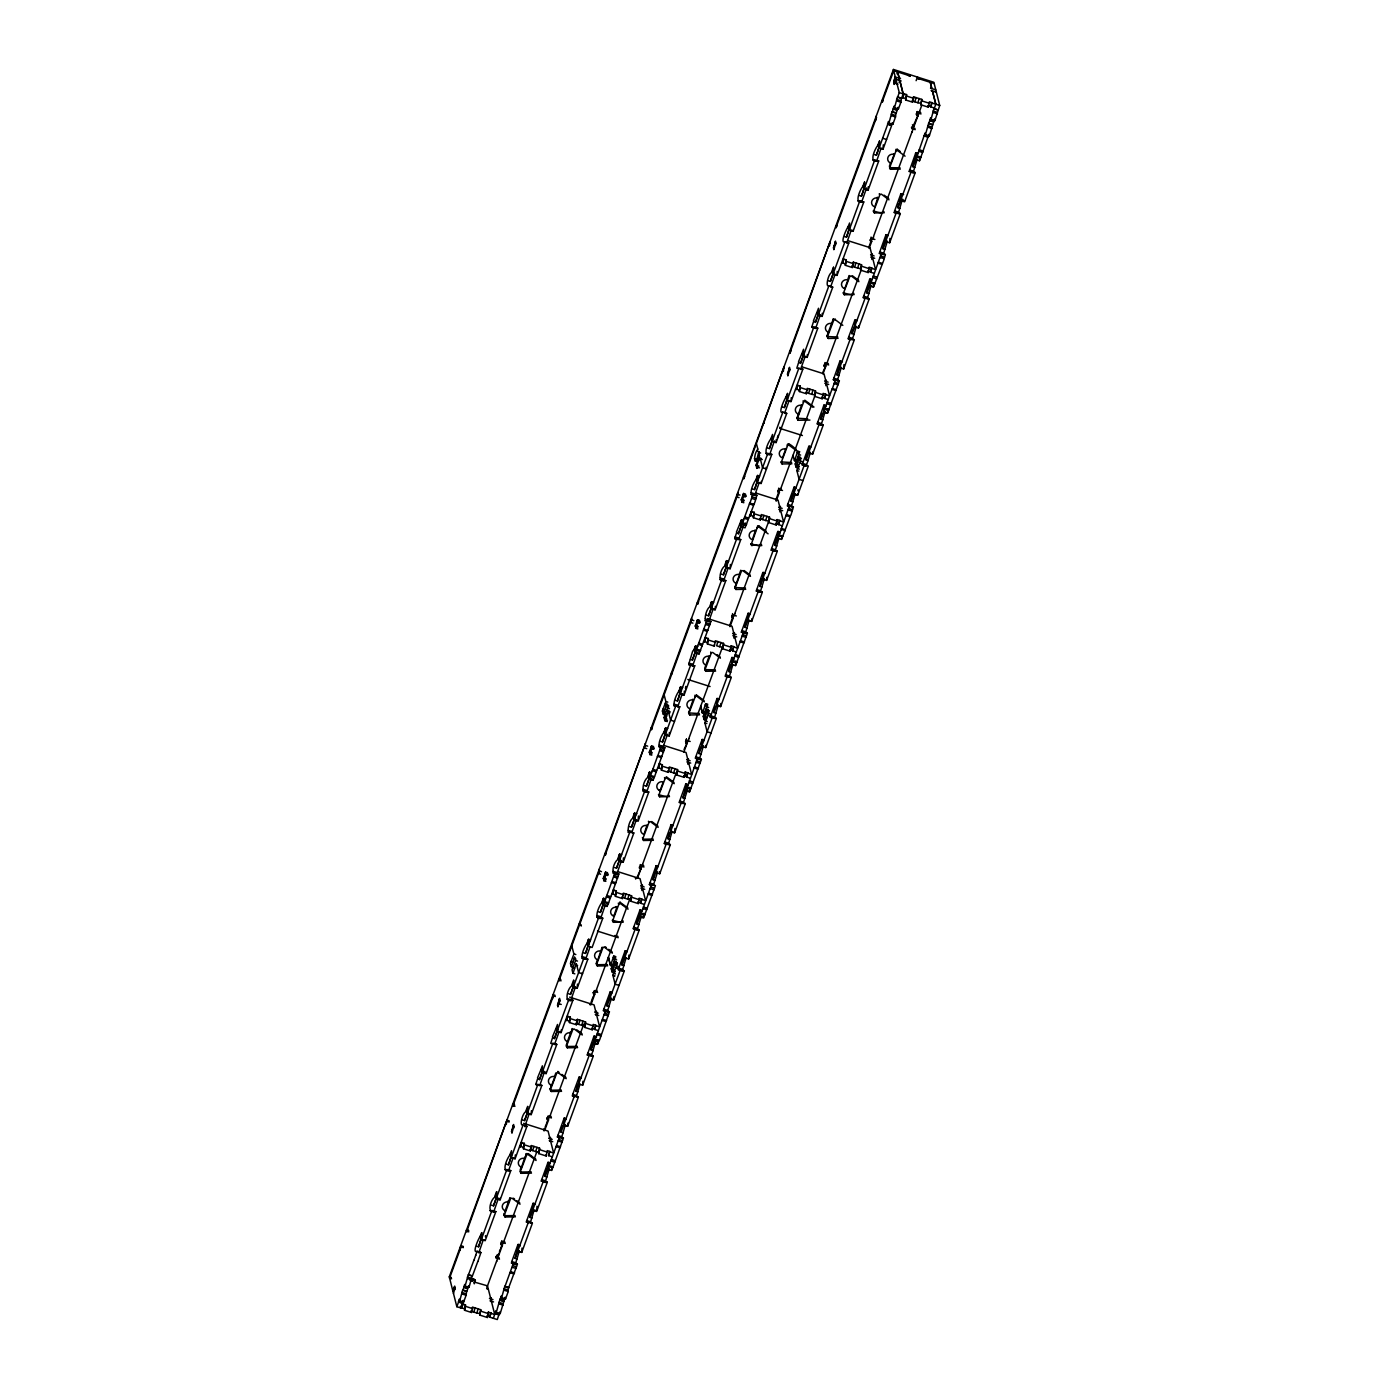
<?xml version="1.0" encoding="UTF-8"?>
<svg xmlns="http://www.w3.org/2000/svg" width="1389" height="1389" viewBox="0 0 1389 1389"><rect width="100%" height="100%" fill="white"/><g stroke="black" fill="none" stroke-linecap="round" stroke-linejoin="round"><path stroke-width="1.5" d="M495.821 1211.538L493.703 1211.868C485.699 1212.597 492.401 1194.853 496.706 1196.971L493.494 1205.808L491.532 1205.183M508.652 1170.875C496.845 1172.316 518.41 1137.817 508.426 1164.798L506.481 1164.19M505.561 1298.871L505.145 1297.274L500.196 1313.595L496.272 1312.362L499.849 1299.826L503.877 1301.458L499.953 1300.226L501.238 1296.024L501.637 1297.639L505.561 1298.871L508.235 1291.51L507.836 1289.912L517.455 1264.181L515.302 1264.441L511.517 1262.306L517.941 1244.596L520.25 1244.891M515.302 1264.441L519.382 1250.725M532.751 1210.218L536.675 1211.468L547.335 1182.178L545.165 1182.421L549.263 1168.722M555.687 1029.145L552.475 1036.836L554.419 1038.607L557.649 1029.77L555.687 1029.145L557.493 1024.474L557.145 1031.263L561.069 1032.669L572.91 1000.184C561.798 1004.316 569.004 983.464 573.761 985.548L570.532 994.385L568.57 993.76M574.282 1096.633L572.407 1095.226L579.126 1077.031M584.474 959.07C575.602 958.931 594.943 926.984 585.481 953.392L583.519 952.767M587.252 1055.015L593.277 1055.918L587.252 1054.859L594.058 1036.038M602.739 918.129L600.638 918.459C588.728 919.883 610.413 885.453 600.413 912.399L598.451 911.774M600.638 918.459L605.396 904.725M606.802 1011.886L603.382 1010.376L610.17 991.833M618.852 873.907L616.751 874.254C608.729 874.966 615.431 857.239 619.737 859.34L616.525 868.177L614.563 867.552M616.751 874.254L621.508 860.52M609.788 998.813L613.712 1000.045L624.373 970.772L622.22 970.998L626.161 957.594M637.152 929.953L641.405 916.08M636.874 813.78L634.53 813.069L634.183 819.857L638.107 821.264L648.785 791.99L646.614 792.216L651.372 778.534M662.484 747.959C651.25 749.088 672.398 715.092 662.518 741.969L660.556 741.361M662.727 747.959L667.484 734.312M658.212 866.285L656.268 865.66L655.782 872.431L659.706 873.855L670.366 844.564L664.289 843.436L671.095 824.632M675.714 706.428C668.925 704.987 686.357 675.297 677.45 700.976L675.505 700.351M682.173 803.537L679.273 802.078L685.715 784.212L688.458 784.195L697.504 758.116L701.376 759.297L689.586 791.852L685.662 790.619M697.365 652.326L692.607 666.008L688.736 664.272L692.625 651.354L693.493 650.312L695.611 651.146L692.399 659.983L690.437 659.358M698.042 759.245L695.42 757.734L702.157 739.417M704.206 740.077L702.244 739.469L701.775 746.24L705.699 747.647L716.359 718.356L710.283 717.245L717.089 698.424M714.206 718.634L718.287 704.9M725.822 580.567L721.863 579.265L711.237 608.608L715.161 609.84L725.822 580.567L723.652 580.81L728.218 567.667M753.498 495.248C744.626 495.109 763.985 463.162 754.505 489.57L752.543 488.945M762.301 592.096L756.311 590.759L762.839 572.581L765.131 572.876M771.763 454.307L769.662 454.637C757.873 456.043 779.385 421.614 769.437 448.578L767.475 447.953M789.542 506.672L787.424 505.197L794.143 487.001M786.504 514.538L790.341 515.823L791.122 514.52L793.414 506.95L791.296 506.69L795.185 493.772M805.446 465.992L802.269 464.985L802.477 463.822L808.884 446.286L811.124 446.685M801.748 353.9L798.553 361.609L800.498 363.362L803.71 354.525L801.748 353.9L803.571 349.247L803.207 356.035L807.131 357.442L817.808 328.151L815.638 328.394L820.413 314.713M809.179 446.06L808.693 452.831L812.617 454.238L823.278 424.965L821.125 425.19L825.066 411.786M850.953 339.628L848.262 338.777L848.54 337.353L854.877 320.095L857.117 320.477M861.649 202.238C849.842 203.627 871.372 169.198 861.423 196.162L859.461 195.536M869.236 298.687L863.229 297.368L869.774 279.189L872.066 279.484M878.681 160.898L876.581 161.228C864.687 162.617 886.338 128.239 876.355 155.169L874.41 154.544M885.349 254.482L879.341 253.145L885.887 234.967L888.179 235.262M883.23 254.812L887.328 241.078M896.704 213.35L894.256 212.569L894.62 210.92L900.871 193.887L903.597 194.425M886.217 234.637L885.731 241.408L889.654 242.815L900.332 213.541L898.162 213.784L902.103 200.363M900.68 200.589L904.604 201.822L915.264 172.549L913.111 172.774L917.191 159.093M573.883 954.087L570.41 963.306L571.244 966.692L573.188 967.317M575.532 960.615L572.06 969.835L572.893 973.22L574.855 973.845M615.848 956.656L613.886 956.031L614.233 961.205L616.16 961.883M665.904 715.144L663.213 714.293L662.397 710.925L665.869 701.636M667.328 721.603L664.88 720.822L664.046 717.453L667.519 708.164M703.216 716.307L706.636 707.4L705.716 703.633L707.817 704.24M758.533 452.415C754.765 471.357 752.456 455.002 757.856 449.22M756.033 465.089L759.505 455.748M795.202 463.891L798.606 455.071L797.842 451.217L799.804 451.824M607.271 1011.886L611.525 998.066M861.631 202.065L866.597 187.949M481.757 1232.685L481.271 1239.457L485.195 1240.707L495.873 1211.59L489.796 1210.635M485.247 1239.856L481.288 1239.63L491.949 1210.357M485.456 1236.887L485.542 1235.62M496.689 1191.693L496.22 1198.464L500.127 1199.714L500.248 1198.013M515.059 1158.721L515.336 1154.901M527.751 1106.495L527.264 1113.266L531.171 1114.499L531.275 1113.231M518.288 1244.284L517.802 1251.055L521.726 1252.288L522.021 1248.051M531.293 1112.815L531.449 1110.696M552.457 1037.982L550.721 1043.382L556.798 1044.389L546.12 1073.68L542.196 1072.256L542.352 1065.814L540.738 1070.138L542.7 1070.763L539.488 1079.6L537.543 1077.829L540.738 1070.138M546.12 1073.506L546.242 1071.804M536.71 1210.444L532.751 1210.062L533.22 1203.291L535.425 1203.985M536.831 1208.76L537.022 1206.225M561.243 1029.978L561.052 1032.513L557.145 1031.263L569.004 998.934M551.589 1170.302L551.693 1169.034M573.744 980.287L573.258 987.058L577.164 988.291L587.842 959.191L581.783 958.219M577.477 984.072L577.164 988.291L573.258 987.214L583.936 957.941M567.927 1123.128L567.702 1126.097L563.812 1125.021M590.638 939.902L588.554 939.277L588.189 946.065L592.113 947.472L602.791 918.181L596.714 917.226M581.418 1077.777L579.213 1077.083L578.727 1083.854L582.651 1085.26L582.929 1081.284M605.569 898.909L603.486 898.284L603.139 905.055L607.045 906.305L607.323 902.503M597.704 1042.41L597.583 1044.094L593.676 1042.861L594.162 1036.09L596.61 1036.854M621.682 854.704L619.598 854.061L619.251 860.85L623.175 862.256L633.835 832.983L629.877 831.681C625.606 833.209 630.328 815.343 634.686 818.347L631.457 827.184L629.512 826.559M623.157 862.1L623.47 857.864M613.938 996.503L613.695 999.889L609.788 998.639L610.275 991.868L612.219 992.493M638.159 820.257L634.183 819.857L644.861 790.74L648.785 791.99M638.246 818.972L638.454 816.02M628.644 958.896L628.904 955.076M651.563 772.701L649.479 772.076L649.132 778.864L653.056 780.271L654.462 776.729M652.049 885.453L649.358 884.55L655.434 885.557L643.593 918.06L639.669 916.827L640.155 909.882L642.1 910.507M653.16 778.413L653.038 780.097L649.132 778.864L650.538 775.479M643.645 917.053L639.669 916.653M643.784 914.934L643.906 913.233M667.675 728.496L665.591 727.853L665.244 734.642L669.168 736.048L679.829 706.775L673.769 705.803M669.151 735.892L669.394 732.507M659.688 873.681L659.844 871.563M682.624 687.503L680.523 686.861L680.176 693.649L684.1 694.899L684.36 691.08M674.932 828.452L674.637 832.688L670.713 831.438L671.2 824.667L673.161 825.292M693.615 650.417L695.507 645.833L695.125 652.656L699.049 654.063L710.89 621.56L706.914 620.258C702.643 621.803 707.366 603.92 711.724 606.941L708.512 615.778L706.55 615.153M686.131 783.674L685.662 790.445L689.569 791.695L689.864 787.459M699.032 653.889L699.153 652.205M713.668 602.288L711.585 601.663L711.237 608.434L715.144 609.684L715.387 606.298M705.681 747.473L705.838 745.355M737.872 539.609L734.677 538.567L740.771 539.574L730.093 568.848L726.169 567.441L726.551 560.635L728.6 561.295M730.076 568.691L730.388 564.455M720.839 703.511L720.631 706.48L716.707 705.23L717.193 698.459L719.155 699.084M750.807 494.397L756.883 495.352L755.078 501.603L745.025 527.855L741.101 526.448L741.292 519.92L739.643 524.33L741.604 524.938L738.392 533.775L736.448 532.022L739.643 524.33M734.087 658.091L732.003 657.448L731.656 664.237L735.58 665.644L747.421 633.158L741.344 632.186L743.792 632.967M745.198 525.146L745.355 523.028M735.562 665.487L735.857 661.251M759.661 476.08L757.578 475.455L757.213 482.243L761.137 483.476L771.815 454.359L765.738 453.404M761.294 481.358L761.137 483.476L757.231 482.4L767.909 453.127M751.848 618.73L751.675 621.265L747.768 620.188M763.186 572.268L762.7 579.039L766.624 580.446L777.302 551.155L771.225 550.2L771.381 549.159L777.788 531.588L780.08 531.883M776.069 442.483L776.277 439.514M766.606 580.272L766.832 577.303M787.58 393.469L787.094 400.24L791.018 401.49L791.279 397.671M778.118 531.258L777.649 538.029L781.573 539.453L790.515 515.684M781.556 539.279L781.833 535.477M807.131 357.268L807.304 354.733M797.755 493.789L797.668 495.057L793.761 493.824L794.23 487.053L796.192 487.678M797.963 490.838L798.05 489.57M822.271 313.306L822.062 316.275L818.156 315.043L818.503 308.254L816.697 312.907L818.642 313.532L815.43 322.37L813.485 320.616L816.697 312.907M812.6 454.064L812.756 451.946M833.574 267.261L833.087 274.032L837.011 275.456L848.853 242.953L844.894 241.651C837.185 245.402 856.145 207.725 846.474 237.154L844.529 236.529M839.355 380.69L833.313 379.735L839.39 380.742L827.549 413.245L823.642 411.995L824.007 405.015L826.073 405.675M837.272 271.48L837.011 275.282L833.087 274.032L844.946 241.703M827.809 409.269L827.549 413.071L823.625 411.839M847.741 227.709L849.582 223.004L849.2 229.827L853.124 231.234L853.211 229.793M840.119 360.81L839.737 367.616L843.661 369.023L843.748 367.599M843.8 366.748L843.956 364.63M864.618 182.063L864.149 188.835L868.056 190.067L868.299 186.682M855.173 319.852L854.686 326.623L858.593 327.873L869.271 298.757L863.211 297.784M858.749 325.755L858.593 327.873L854.686 326.797M879.567 141.07L879.081 147.842L883.005 149.248L891.616 125.635L887.693 124.385L879.098 147.998M870.104 278.859L869.618 285.63L873.542 286.863L873.803 283.061M883.005 149.074L883.3 144.838M889.654 242.658L889.95 238.422M901.148 193.644L900.68 200.415L904.656 200.815M913.111 172.826L909.205 171.264L915.716 153.068L915.611 159.422L919.535 160.829L928.963 134.299L929.363 135.896L925.456 134.664L925.039 133.049L917.139 155.985L921.133 157.165M919.535 160.673L919.744 157.704M475.663 1255.587L477.017 1251.35L480.924 1252.583L477.903 1261.455M501.637 1297.639L504.832 1286.145L508.86 1287.794L504.936 1286.544L513.548 1262.931L517.403 1264.112L511.378 1263.209M516.118 1268.417L512.176 1267.306M550.895 1161.013L554.819 1162.124L563.448 1137.973L557.371 1137.001L563.396 1137.904M559.541 1136.723L558.187 1140.977L562.111 1142.209M606.351 896.825L610.257 898.127L608.608 902.85L604.614 901.652L614.98 872.726M596.871 1034.805L605.535 1010.532L609.441 1011.765L599.579 1040.014L595.152 1039.441L596.905 1034.545L600.795 1036.038M604.18 1014.769L608.104 1015.828M617.549 878.213L613.643 876.858M656.268 771.798L654.566 776.677L650.608 775.444L652.344 770.617L656.25 771.919L664.897 747.768L660.973 746.535L657.987 755.373M642.864 908.597L646.805 909.656M659.653 750.581L663.543 752.005M651.51 884.324L650.174 888.561L654.08 889.811M706.966 620.327L698.372 644.201L702.244 645.833M688.857 782.389L692.781 783.639M705.629 624.564L709.553 625.623M696.167 762.353L700.091 763.412M744.313 518.392L748.237 519.451M734.85 656.181L738.792 657.24M752.96 494.119L751.623 498.356L755.529 499.606M743.497 631.908L742.16 636.145L746.067 637.395M780.844 529.99L789.49 505.7M784.75 531.223C781.33 525.476 776 538.185 783.17 535.772M788.153 509.954L792.077 511.013M826.837 403.782L830.761 404.841M834.147 383.555L838.071 384.857M872.83 277.574L881.477 253.302M869.636 285.787L873.542 287.037L883.647 260.576L885.383 254.534L879.324 253.579M880.122 257.538L884.064 258.597M918.824 151.366L922.747 152.425M590.967 1049.06L592.912 1050.813L591.176 1056.265M708.72 621.612L713.286 608.66M738.601 539.609L743.566 525.563M805.985 459.03L807.929 460.783L806.193 465.905M851.978 332.822L853.922 334.575L852.204 339.593M596.211 963.289L597.114 964.73L607.444 964.539M905.072 156.158L897.398 150.446L896.096 150.654L889.55 167.947L890.471 169.267L900.315 169.093M475.698 1255.326L473.979 1260.205M554.819 1162.003L553.117 1166.864L549.106 1165.684L558.222 1140.716M610.24 898.388L618.904 873.976L612.827 873.004M652.309 770.947L657.761 755.564L661.945 756.571M650.191 888.318L641.388 913.007M698.354 644.34L695.125 652.813M751.64 498.113L749.973 502.957M742.177 635.902L740.424 640.798L744.469 641.944M876.719 278.946L872.83 277.453L866.91 292.957L868.854 293.583L867.118 299.034M585.689 959.139L590.047 946.829M653.281 885.522L657.657 871.667M683.162 803.519L687.52 789.664M699.118 752.074L699.049 753.567L701.011 754.192L699.309 759.106M530.268 1223.032L534.018 1210.323M591.019 1048.695L592.981 1042.497M754.731 495.213L759.279 482.452M784.611 413.228L789.16 400.466M867.031 291.082L866.91 292.957M561.295 1129.899L561.069 1132.174L563.031 1132.799L561.295 1138.251M631.717 832.723L636.231 820.083M607.288 1003.691L607.062 1005.966L609.024 1006.591M714.206 710.283L713.981 712.574L715.943 713.182M729.19 677.103L732.923 664.498M800.741 368.901L805.273 356.244M520.042 1204.194L511.985 1198.186L510.683 1198.394L504.155 1215.566L505.058 1217.007L515.388 1216.816M550.2 1088.334L550.947 1090.226L561.278 1090.052M566.208 1078.68L558.152 1072.673L556.85 1072.898L550.322 1090.07L551.225 1091.494L561.555 1091.32M628.054 909.187L620.397 903.475L619.095 903.701L612.549 920.994L613.469 922.296L623.296 922.122M658.16 827.375L650.486 821.663L649.184 821.889L642.656 839.182L643.576 840.484L653.403 840.31M674.238 783.691L666.564 777.962L665.262 778.187L658.733 795.359L659.636 796.8L669.481 796.626M692.555 699.327A4.861 4.618 -12.5 0 1 693.233 699.5L688.614 712.922L699.292 713.547M704.327 701.879L696.653 696.149L695.351 696.375L688.822 713.547L689.743 714.97L699.57 714.814M801.644 404.789L797.026 418.228L807.703 418.836M842.828 325.356L835.171 319.644L833.869 319.852L827.34 337.023L828.243 338.465L838.071 338.291M888.995 199.86L881.338 194.13L880.036 194.356L873.507 211.527L874.41 212.951L884.237 212.777M508.704 1170.215L513.201 1157.697M576.296 1096.598L580.012 1084.114M729.242 668.856L728.93 671.582L730.892 672.189M830.657 286.794L835.136 274.258M775.201 550.791L778.916 538.307M806.193 457.884L807.078 454.741M852.186 331.676L855.173 325.113M554.732 1043.886L559.194 1031.489M622.446 961.813L622.012 964.973L623.956 965.598M699.362 750.841L702.261 744.73M775.357 542.196L774.923 545.373L776.868 545.981M637.499 920.351L636.943 923.98L638.905 924.605M867.326 289.78L868.941 285.266M883.578 245.106L883.022 248.753L884.967 249.36M530.702 1213.292L530.025 1217.389L531.987 1218.014M561.625 1128.545L562.476 1125.975M607.618 1002.337L609.267 997.962M714.536 708.946L715.387 706.359M898.648 203.662L897.954 207.742L899.916 208.367M574.56 957.229L571.435 966.622M576.209 963.758L573.067 973.185M663.386 714.241L666.546 704.813M665.071 720.752L668.196 711.359M759.505 467.78C754.748 468.614 758.394 456.686 762.283 459.551M613.73 956.031L610.587 965.459L608.399 957.212L610.413 965.511L612.358 966.136M615.379 962.577L612.236 972.005M702.574 713.061L705.699 703.65M704.223 719.589L707.366 710.161M794.525 460.679L797.703 451.217M796.21 467.173L799.352 457.745M729.607 667.484L730.631 664.602M745.858 622.81L745.042 627.359L747.004 627.984L745.251 633.436L747.369 633.089M791.852 496.602L791.036 501.151L792.98 501.776M504.207 1213.361L504.78 1215.74L515.111 1215.566M665.539 719.658L667.519 720.197M567.042 1042.514L566.903 1046.49L577.355 1046.351M582.286 1034.996L574.23 1028.989L572.928 1029.197L566.382 1046.49L567.302 1047.81L577.633 1047.619M612.375 953.167L604.319 947.159L603.017 947.385L596.489 964.678L597.392 965.997L607.722 965.806M642.413 837.671L643.281 839.216L653.125 839.043M720.405 658.178L712.731 652.465L711.428 652.691L704.883 669.984L705.803 671.286L715.648 671.113M736.309 583.397A4.861 4.618 -12.5 0 1 733.357 577.564A4.861 4.618 -12.5 0 1 739.538 574.629L734.833 587.547L745.459 588.033M750.494 576.366L742.82 570.653L741.518 570.879L734.989 588.172L735.91 589.474L745.737 589.301M768.1 533.827L758.898 526.952L757.231 527.577L751.084 544.87L761.814 545.617M796.661 450.869L788.987 445.14L787.702 445.365L781.156 462.659L782.076 463.961L791.904 463.804M812.739 407.168L805.064 401.456L803.762 401.681L797.234 418.836L798.137 420.277L809.943 420.068M704.709 718.46L706.688 719.016M858.906 281.672L851.231 275.942L849.929 276.168L843.401 293.339L844.304 294.763L854.148 294.607M688.406 784.403L687.173 787.007L691.184 788.188M795.046 459.516L797.998 460.384M796.696 466.044L799.404 466.826M545.929 1171.396L544.939 1176.257L546.919 1177.021M622.828 960.424L624.356 956.691M775.739 540.825L777.111 537.369M913.858 161.766L912.868 166.611L914.847 167.375M757.491 467.312L757.057 468.336M721.499 574.161L723.443 574.768L726.673 565.948C722.02 563.778 716.186 581.869 723.669 580.845M533.133 1203.239L526.396 1221.556L528.775 1222.997M640.051 909.83L633.262 928.39L636.666 929.901M637.916 918.997L639.131 915.976M654.167 874.358L653.038 879.619L655.018 880.383M732.003 657.448L725.318 675.627L727.437 677.103M823.99 405.05L817.218 423.662L821.125 425.225M841.335 367.286L837.237 381.02M883.977 243.752L885.505 240.21M835.484 379.51L832.497 388.33M644.444 785.566L646.406 786.191L649.618 777.354C645.052 775.201 639.148 793.31 646.632 792.251M736.43 533.168L734.677 538.567M682.225 693.875L677.676 707.001L679.777 706.706M548.065 1162.246L541.293 1180.789L545.183 1182.456M564.177 1118.041L557.371 1136.966M531.136 1211.972L532.664 1208.656M625.102 950.84L618.313 969.487L622.22 971.05M656.164 865.625L649.358 884.55M561.607 1136.706L557.736 1135.351M748.15 613.209L741.344 632.151M842.428 361.539L839.894 361.175L833.313 379.735M672.154 831.386L668.213 844.842M822.166 413.349L820.882 419.027L822.861 419.791M909.517 170.031L913.476 171.16M764.436 578.449L760.182 592.391M806.505 464.673L802.634 463.318M659.983 749.279L663.925 750.425M753.932 504.155L749.713 503.2L741.118 526.622M882.64 138.292L886.581 139.438M740.511 640.746L728.93 671.582M836.334 389.615L832.167 388.712L820.916 419.165M925.456 134.664L928.651 123.17L932.661 124.802L928.755 123.569L930.63 117.718L931.047 119.315L934.953 120.565L939.711 105.46L933.877 82.281L893.422 69.45L895.297 77.037L893.926 80.753L894.516 83.097L898.006 84.191M500.196 1313.595L499.78 1311.997L497.279 1319.55L489.675 1317.137L490.942 1312.952L488.338 1312.119L487.365 1317.501L479.761 1315.088L480.733 1309.705L472.486 1307.084L471.513 1312.483L464.534 1310.261L465.506 1304.879L462.902 1304.045L461.617 1308.23L456.842 1306.719L452.883 1291.093L454.707 1286.075L454.463 1288.124M605.43 879.827L603.277 878.404L605.569 872.101L607.531 872.709M651.424 753.619L649.271 752.196L651.563 745.893L653.524 746.518M697.417 627.411L695.264 625.988L697.556 619.685L699.518 620.31M743.41 501.203L741.24 499.797L743.549 493.477L745.511 494.102M896.947 73.773L897.607 71.985L899.03 77.419L900.523 78.635L895.315 76.968L893.665 82.889L894.134 81.621M511.951 1130.351L511.499 1131.618L513.583 1124.5L513.34 1126.566M557.944 1004.143L557.475 1005.41L559.576 998.292L559.316 1000.358M603.468 879.202L603.937 877.935L605.899 878.56M605.569 872.101L605.309 874.15L608.122 875.053M649.462 752.994L649.93 751.744L651.875 752.352M651.563 745.893L651.302 747.959L654.115 748.845M695.455 626.786L695.924 625.536L697.868 626.161M697.556 619.685L697.295 621.751L700.108 622.637M741.448 500.596L741.917 499.328L743.862 499.953M743.549 493.477L743.289 495.543L746.101 496.429M787.893 373.12L787.441 374.388L789.542 367.269L789.282 369.335M833.886 246.912L833.435 248.18L835.536 241.078L835.275 243.127M454.637 1288.87L455.106 1287.603L453.456 1293.454M512.142 1131.08L511.881 1133.146L513.982 1126.045L513.513 1127.295M558.135 1004.872L557.874 1006.938L559.975 999.837L559.507 1001.087M605.812 881.355L603.868 880.73L604.128 878.681M607.913 874.254L605.969 873.629L605.5 874.896L607.462 875.504M651.806 755.147L649.861 754.54L650.104 752.473M653.906 748.046L651.945 747.421L651.493 748.688L653.455 749.313M697.799 628.957L695.854 628.332L696.097 626.265M699.9 621.838L697.938 621.213L697.486 622.48L699.448 623.105M743.792 502.749L741.83 502.123L742.091 500.057M745.893 495.63L743.931 495.005L743.48 496.272L745.424 496.897M788.084 373.849L787.823 375.915L789.924 368.814L789.473 370.064M834.077 247.659L833.817 249.707L835.918 242.606L835.449 243.874M894.308 82.368L894.047 84.416L895.905 79.312L895.315 76.968M603.868 880.73L605.969 873.629M649.861 754.54L651.945 747.421M695.854 628.332L697.938 621.213M741.83 502.123L743.931 495.005M898.527 80.18L899.221 78.288L897.607 71.985M899.117 82.507L899.812 80.614L903.18 93.879L901.496 98.497L897.589 97.265L899.273 92.629L895.905 79.364M476.601 1246.176L478.545 1246.784C488.077 1217.406 469.378 1255.066 476.965 1251.281L480.872 1252.531L478.771 1252.861L483.32 1239.683M479.813 1237.339L481.653 1232.651M494.744 1196.346L496.602 1191.658M509.659 1155.249L511.534 1150.665L511.152 1157.471L515.076 1158.877L526.917 1126.392L522.958 1125.073C518.548 1126.653 523.41 1108.735 527.768 1111.756L524.538 1120.593L522.594 1119.968M525.806 1111.131L527.646 1106.443M537.526 1078.975L535.789 1084.427L539.696 1085.66L544.662 1071.388M571.799 984.923L573.64 980.235M586.731 943.93L588.554 939.277M601.645 902.833L603.486 898.284M617.792 858.732L619.598 854.061M632.724 817.722L634.53 813.069M647.673 776.729L649.479 772.076M663.786 732.524L665.591 727.853M678.717 691.531L680.523 686.861M709.779 606.316L711.585 601.663M724.711 565.323L726.516 560.652M755.755 480.108L757.578 475.455M770.704 439.115L772.544 434.427L772.162 441.233L776.086 442.657L786.747 413.366L782.788 412.064C774.975 416.005 794.109 377.912 784.386 407.567L782.424 406.96M785.601 398.018L787.476 393.434M798.536 362.737L796.8 368.189L802.859 369.161L791.018 401.647L787.112 400.414L798.953 367.911M813.468 321.744L811.732 327.196L815.656 328.429M828.417 280.752L830.362 281.377L833.591 272.539C829.025 269.501 824.788 287.662 828.782 285.856L832.74 287.158L822.08 316.449L818.156 315.199L828.834 285.926M831.629 271.914L833.469 267.226M862.691 186.699L864.531 182.011M877.622 145.706L879.463 141.018M459.742 1300.764L462.711 1289.895L466.635 1291.128L466.114 1295.26L463.666 1302.014L459.742 1300.764L459.342 1299.166L458.422 1301.684L462.329 1302.934L463.145 1300.729M465.107 1286.04L468.301 1274.564L472.225 1275.796L469.031 1287.29L465.107 1286.04L464.707 1284.443L463.787 1286.961L467.694 1288.211L468.614 1285.676L469.031 1287.29M888.925 123.065L892.12 111.589L896.027 112.822L895.523 116.954L892.832 124.316L888.925 123.065L888.509 121.468L887.588 123.986L891.512 125.236L892.38 122.874M894.516 107.734L897.485 96.865L901.392 98.098L900.888 102.23L898.423 108.967L894.516 107.734L894.099 106.137L893.179 108.655L897.103 109.905L898.023 107.37L898.423 108.967M456.842 1306.719L458.526 1302.083L462.433 1303.333L460.749 1307.969L460.332 1306.302M506.898 1169.364L496.22 1198.638L500.144 1199.87L510.805 1170.597L504.728 1169.625M511.169 1157.645L523.011 1125.142M537.942 1084.149L527.282 1113.422L531.188 1114.673L541.866 1085.382L535.789 1084.427M542.214 1072.43L552.891 1043.156L556.746 1044.337L554.906 1044.632M588.207 946.222L598.867 916.948M604.545 901.687L603.139 905.229L607.062 906.479L608.573 902.867M619.251 861.024L629.929 831.733M665.244 734.816L675.922 705.525M690.854 664.532L680.193 693.823L684.1 695.056L694.778 665.782L688.701 664.81M726.187 567.615L736.847 538.324M772.162 441.407L782.84 412.134M803.224 356.192L813.885 326.919L817.756 328.099L811.732 327.196M849.217 230.001L859.878 200.71L863.802 201.961L853.124 231.234M874.827 159.718L864.149 188.991L868.073 190.241L878.733 160.968L872.674 159.995M498.46 1198.134L493.703 1211.868M529.313 1113.474L524.747 1126.618L526.865 1126.323M575.515 986.728L570.757 1000.462M774.42 440.903L769.662 454.637M851.249 230.053L846.7 243.179L848.818 242.884M881.13 148.05L876.581 161.228M461.617 1308.23L462.902 1304.045M519.625 1146.446L520.493 1146.724L521.778 1142.539L524.382 1143.373L523.41 1148.755L530.39 1150.96L531.362 1145.578L539.609 1148.199L538.637 1153.582L546.242 1155.995L547.214 1150.613L549.818 1151.429L548.551 1155.631L552.249 1156.794M565.618 1020.238L566.486 1020.516L567.771 1016.331L570.375 1017.165L569.403 1022.547L576.383 1024.752L577.355 1019.37L585.602 1021.991L584.613 1027.374L592.235 1029.787L593.207 1024.405L595.812 1025.238L594.544 1029.423L598.225 1030.586M611.611 894.047L612.48 894.308L613.764 890.123L616.369 890.957L615.396 896.339L622.376 898.561L623.348 893.162L631.578 895.783L630.606 901.166L638.228 903.579L639.2 898.197L641.805 899.03L640.52 903.215L644.218 904.378M657.605 767.839L658.473 768.117L659.74 763.915L662.362 764.749L661.39 770.131L668.352 772.353L669.342 766.971L677.572 769.575L676.599 774.958L684.221 777.371L685.194 771.989L687.798 772.822L686.513 777.007L690.211 778.187M703.598 641.631L704.466 641.909L705.734 637.725L708.355 638.541L707.366 643.94L714.345 646.145L715.318 640.763L723.565 643.367L722.593 648.767L730.197 651.181L731.187 645.781L733.791 646.614L732.507 650.799L736.205 651.979M749.574 515.423L750.459 515.701L751.727 511.517L754.331 512.35L753.359 517.732L760.339 519.937L761.311 514.555L769.558 517.177L768.586 522.559L776.191 524.973L777.18 519.59L779.785 520.406L778.5 524.591L782.198 525.771M795.567 389.215L796.435 389.493L797.72 385.309L800.324 386.142L799.352 391.524L806.332 393.729L807.304 388.347L815.551 390.969L814.579 396.351L822.184 398.765L823.156 393.382L825.778 394.216L824.493 398.4L828.191 399.563M841.56 263.007L842.428 263.285L843.713 259.101L846.318 259.934L845.345 265.316L852.325 267.539L853.297 262.139L861.545 264.761L860.572 270.143L868.177 272.557L869.149 267.174L871.771 268.008L870.486 272.192L874.185 273.355M901.808 97.664L902.676 97.942L903.961 93.74L906.566 94.574L905.593 99.956L912.573 102.178L913.545 96.796L921.792 99.4L920.803 104.783L928.425 107.196L929.397 101.814L932.002 102.647L930.734 106.831L934.415 108.012M520.493 1146.724L521.778 1142.539M566.486 1020.516L567.771 1016.331M612.48 894.308L613.764 890.123M658.473 768.117L659.74 763.915M704.466 641.909L705.734 637.725M750.459 515.701L751.727 511.517M796.435 389.493L797.72 385.309M842.428 263.285L843.713 259.101M902.676 97.942L903.961 93.74M464.534 1310.261L465.506 1304.879M523.41 1148.755L524.382 1143.373M569.403 1022.547L570.375 1017.165M615.396 896.339L616.369 890.957M661.39 770.131L662.362 764.749M707.366 643.94L708.355 638.541M753.359 517.732L754.331 512.35M799.352 391.524L800.324 386.142M845.345 265.316L846.318 259.934M905.593 99.956L906.566 94.574M530.39 1150.96L531.362 1145.578M576.383 1024.752L577.355 1019.37M852.325 267.539L853.297 262.139M912.573 102.178L913.545 96.796M478.111 1308.872L476.844 1313.056L473.823 1312.101L475.09 1307.917M536.987 1147.366L535.72 1151.55L532.699 1150.596L533.966 1146.411M582.981 1021.158L581.713 1025.342L578.675 1024.388L579.96 1020.203M628.974 894.95L627.706 899.134L624.668 898.179L625.953 893.995M674.967 768.759L673.682 772.944L670.661 771.971L671.946 767.787M720.96 642.551L719.676 646.736L716.655 645.781L717.939 641.579M766.954 516.343L765.669 520.528L762.648 519.573L763.933 515.388M812.947 390.135L811.662 394.32L808.641 393.365L809.926 389.18M858.94 263.927L857.655 268.112L854.634 267.157L855.902 262.972M919.171 98.584L917.903 102.769L914.865 101.796L916.15 97.612M479.761 1315.088L480.733 1309.705M538.637 1153.582L539.609 1148.199M584.613 1027.374L585.602 1021.991M630.606 901.166L631.578 895.783M676.599 774.958L677.572 769.575M722.593 648.767L723.565 643.367M768.586 522.559L769.558 517.177M814.579 396.351L815.551 390.969M860.572 270.143L861.545 264.761M920.803 104.783L921.792 99.4M490.786 1298.923L491.237 1297.673L491.376 1301.267M549.992 1138.685L550.461 1137.417L550.582 1141.011M595.985 1012.477L596.454 1011.227L596.576 1014.821M641.909 899.43L645.607 900.593L642.777 889.411L641.267 888.196L642.447 885.019L641.874 890.505M687.902 773.222L691.6 774.402L688.77 763.203L687.26 761.988L688.44 758.811L687.868 764.297M733.896 647.014L737.594 648.194L734.764 636.995L733.253 635.78L734.416 632.603L733.861 638.089M779.264 509.555L780.41 506.395L779.854 511.881M825.882 394.615L829.563 395.778L826.733 384.597L825.24 383.381L826.403 380.204L825.847 385.691M871.858 268.407L875.556 269.57L872.726 258.389L871.216 257.173L872.396 253.996L871.841 259.483M487.365 1317.501L488.338 1312.119M684.221 777.371L685.194 771.989M730.197 651.181L731.187 645.781M776.191 524.973L777.18 519.59M489.675 1317.137L490.942 1312.952M549.818 1151.429L548.551 1155.631M594.544 1029.423L595.812 1025.238M640.52 903.215L641.805 899.03M686.513 777.007L687.798 772.822M732.507 650.799L733.791 646.614M778.5 524.591L779.785 520.406M824.493 398.4L825.778 394.216M870.486 272.192L871.771 268.008M930.734 106.831L932.002 102.647M493.373 1318.3L495.873 1310.747L496.272 1312.362M931.047 119.315L934.016 108.446L938.026 110.096L934.016 108.446M517.038 1259.007L515.076 1258.382L528.48 1221.938L532.404 1223.188L521.726 1252.461L517.819 1251.211M530.025 1217.389L543.429 1180.945L547.335 1182.178M544.957 1176.396L549.072 1165.718M561.069 1132.174L574.473 1095.73M577.963 1091.806L576.018 1091.181L589.422 1054.737L593.329 1055.987L582.651 1085.26M590.95 1050.188L595.082 1039.476M607.062 1005.966L620.466 969.539L624.373 970.772M622.012 964.973L635.398 928.529M636.943 923.98L641.024 913.337L645.191 914.396M653.056 879.775L666.46 843.331M669.949 839.39L667.987 838.782L681.391 802.338M684.899 798.397L682.937 797.772L687.329 786.886M699.049 753.567L712.453 717.123M713.981 712.574L727.385 676.13M745.042 627.359L758.446 590.915M761.936 586.991L759.974 586.366L773.378 549.922M774.923 545.373L779.298 534.47M791.036 501.151L804.439 464.707M805.967 460.158L819.371 423.714L823.278 424.965M838.973 375.568L837.029 374.943L850.433 338.499L854.339 339.749L843.661 369.023M851.961 333.95L865.364 297.506M883.022 248.753L896.409 212.309L900.332 213.541M897.954 207.742L911.358 171.298L915.264 172.549M912.886 166.749L917.278 155.863M934.12 108.846L935.804 104.21L932.627 91.691L931.134 90.476L936.342 92.195M552.978 1166.951L551.607 1170.476L547.683 1169.069L548.169 1162.298L550.113 1162.906M572.32 1096.008L578.397 1096.98L567.719 1126.253L563.795 1124.847L564.281 1118.076L566.226 1118.701M598.972 1040.76L597.6 1044.268L593.676 1043.017M633.245 928.807L639.322 929.779L628.644 959.052L624.72 957.646L625.206 950.875L627.168 951.5M929.363 135.896L934.554 118.968L934.953 120.565M452.866 1291.128L449.289 1276.838L893.422 69.45M468.77 1231.852L466.808 1231.227L506.933 1120.142L509.207 1120.871M514.937 1106.339L512.975 1105.731L553.378 995.896L555.322 996.521M599.544 870.399L559.142 980.217L561.104 980.842M691.878 619.39L651.476 729.208L651.198 727.94M697.643 603.694L738.045 493.876M743.809 478.198L783.934 367.113L783.309 371.505M836.143 227.188L876.546 117.37M882.31 101.675L893.7 70.717L910.125 75.926L909.847 74.659L910.246 76.326L907.538 75.093M460.124 1250.065L460.766 1245.655L463.37 1246.471M467.746 1229.369L466.826 1231.869L466.444 1230.185M506.291 1124.552L506.846 1120.367M513.913 1103.856L512.992 1106.373L512.61 1104.672M552.457 999.056L553.1 994.646L555.044 995.253M560.08 978.342L559.159 980.86L558.864 978.95L560.826 979.575M599.267 869.132L598.624 873.542L600.586 874.167M606.246 852.846L605.326 855.346L604.944 853.662M645.347 743.844L644.791 748.046L646.753 748.654M652.413 727.332L651.493 729.85L651.111 728.149M691.6 618.122L690.975 622.515L692.92 623.14M698.58 601.819L697.66 604.319L697.365 602.427M737.767 492.609L737.142 497.019L739.087 497.627M744.747 476.305L743.827 478.823L743.532 476.931M790.931 350.809L789.994 353.31L789.629 351.625M829.476 246.009L830.032 241.808M837.098 225.296L836.161 227.813L835.865 225.921M875.643 120.496L876.268 116.103M883.265 99.782L882.328 102.3L882.032 100.407M470.177 1279.825L470.298 1278.488M474.344 1279.182L472.555 1278.627L472.364 1281.144L470.124 1280.432M472.364 1281.144L472.555 1278.627M473.909 1282.811L474.951 1279.998M916.115 80.684L917.452 77.072L917.851 78.739L920.369 79.173M474.274 1283.853L475.281 1279.998M504.902 1211.486L508.825 1200.808M509.086 1200.113L509.85 1197.995M520.181 1169.903L521.049 1167.559M525.146 1156.412L521.535 1167.246A4.861 4.618 -12.5 0 1 518.583 1161.395A4.861 4.618 -12.5 0 1 524.764 1158.461M525.754 1154.763L526.379 1153.53M550.721 1086.91L551.502 1084.792A4.861 4.618 -12.5 0 1 550.843 1084.531M554.906 1075.537L555.843 1072.95M567.389 1041.576L571.139 1031.385M571.573 1030.204L572.181 1028.554L572.459 1029.822M596.541 962.351L597.235 960.459M601.854 947.923L597.808 959.921A4.861 4.618 -12.5 0 1 594.857 954.087A4.861 4.618 -12.5 0 1 601.038 951.135M602.097 947.211L602.566 948.01M704.692 668.352L709.293 655.799M739.399 573.987L740.788 570.219L741.066 571.487M827.115 335.53L833.383 318.776M847.811 279.293L849.183 275.526L849.46 276.793M889.359 166.333L890.748 162.565M551.641 1085.434L554.871 1076.649A4.861 4.618 -12.5 0 0 548.69 1079.583A4.861 4.618 -12.5 0 0 551.641 1085.434L551.502 1084.792M617.098 907.451A4.861 4.618 -12.5 0 0 610.917 910.385A4.861 4.618 -12.5 0 0 613.869 916.236L616.959 906.809A4.861 4.618 -12.5 0 0 615.935 906.6M647.205 825.639A4.861 4.618 -12.5 0 0 641.024 828.573A4.861 4.618 -12.5 0 0 643.975 834.424L647.066 824.997M660.035 790.723L663.265 781.938A4.861 4.618 -12.5 0 0 657.084 784.889A4.861 4.618 -12.5 0 0 660.035 790.723L659.897 790.098A4.861 4.618 -12.5 0 1 658.942 789.681M755.616 530.928A4.861 4.618 -12.5 0 0 749.435 533.88A4.861 4.618 -12.5 0 0 752.369 539.713L755.477 530.303A4.861 4.618 -12.5 0 0 754.783 530.129M785.705 449.116L782.476 457.901A4.861 4.618 -12.5 0 1 779.524 452.067A4.861 4.618 -12.5 0 1 785.705 449.116L785.566 448.491M844.72 288.704L847.95 279.918A4.861 4.618 -12.5 0 0 841.769 282.87A4.861 4.618 -12.5 0 0 844.72 288.704L844.581 288.061M878.039 198.106A4.861 4.618 -12.5 0 0 871.858 201.04A4.861 4.618 -12.5 0 0 874.81 206.892L877.9 197.464A4.861 4.618 -12.5 0 0 877.223 197.307M894.117 154.405L890.887 163.19A4.861 4.618 -12.5 0 1 887.936 157.356A4.861 4.618 -12.5 0 1 894.117 154.405L893.978 153.78M536.102 1160.492L528.063 1154.485L526.761 1154.71L520.233 1171.882L521.135 1173.306L531.466 1173.132M499.519 1259.129L496.255 1258.087L496.151 1256.351M497.054 1254.944L498.495 1255.986L502.419 1245.325L500.839 1243.641L501.759 1241.141L505.023 1242.165M543.759 1130.212L544.662 1130.49L548.586 1119.829L547.283 1119.412L547.231 1117.52M590.829 1004.976L594.752 994.316L593.225 992.475M685.784 742.889L686.426 739.122L685.784 742.889L687.086 743.306L683.822 752.196M912.417 124.767L913.997 126.434L917.921 115.773L916.341 114.089L917.261 111.589L920.751 112.683M496.255 1258.087L497.193 1255.587M501.116 1244.909L501.759 1241.141M547.283 1119.412L548.013 1116.027M593.45 993.899L594.232 990.756M637.655 877.692L640.919 868.802L639.617 868.403L640.26 864.618L643.732 865.729M729.989 626.682L733.253 617.792L731.951 617.376L732.593 613.608M776.156 501.186L779.42 492.296L778.118 491.88L778.76 488.095M822.965 373.901L825.587 366.783L824.285 366.366L824.927 362.598L828.4 363.692M869.149 248.388L871.754 241.287L870.452 240.87L871.094 237.085M915.247 129.646L911.774 128.535L912.695 126.034M916.618 115.356L917.261 111.589M498.738 1253.312L496.741 1261.438M499.432 1251.402L500.179 1249.388M500.665 1248.069L504.346 1240.724M543.828 1130.75L544.627 1128.562M545.096 1127.278L546.19 1124.309M546.537 1123.336L549.228 1116.044L551.19 1116.669M591.037 1002.389L592.148 999.368M592.322 998.865L593.242 996.382M593.728 995.045L596.662 989.784M636.718 878.213L642.794 864.409M684.048 749.522L688.961 738.896M729.711 625.415L733.635 614.719M775.843 499.988L779.628 489.692M822.687 372.634L827.462 362.39M868.715 247.502L871.962 238.682M914.17 123.968L912.174 132.077M914.379 123.395L919.796 111.38M486.81 1287.725L496.637 1261.021M504.259 1240.308L536.883 1151.637M550.426 1114.794L583.797 1024.11M596.576 989.367L629.912 898.752M642.69 863.975L676.061 773.291M688.857 738.479L722.975 645.729M735.024 612.983L769.124 520.267M781.191 487.47L815.291 394.771M827.358 361.973L861.458 269.258M873.525 236.46L912.087 131.66M919.692 110.964L921.81 105.234M550.53 1115.228L549.593 1117.728L549.228 1116.044M735.111 613.4L734.191 615.917L733.913 614.65M781.278 487.904L780.358 490.404L779.993 488.72M873.629 236.877L872.691 239.394L872.448 238.231M742.091 523.948L745.997 525.198M916.601 156.922L920.508 158.172M824.615 409.338L828.521 410.571M732.628 661.754L736.535 662.987M640.642 914.153L644.565 915.403M548.655 1166.569L552.579 1167.802M509.971 1272.741L513.913 1273.887M690.559 789.195L686.635 787.945M605.864 1021.575L601.958 1020.325M899.204 201.926L900.454 199.217M792.286 495.335L792.911 493.807M746.292 621.543L746.917 620.015M669.394 832.567L667.987 838.782M914.292 160.551L914.934 159.058M546.363 1170.18L546.988 1168.705M801.453 458.353L799.508 457.745L800.272 461.599L796.852 470.437L799.092 479.344L803.016 480.594M709.484 710.769L707.522 710.144L708.286 713.998L704.865 722.836L707.123 731.76L711.029 733.01M617.254 963.098L615.535 962.56L616.299 966.414L612.879 975.252L615.136 984.176L619.043 985.409M614.198 961.275L611.229 968.723L612.063 972.04L614.754 972.89M807.53 453.561L808.172 452.154M654.618 873.177L655.4 871.476M577.72 1084.201L576.018 1091.181M572.546 968.046L574.525 968.602M839.06 367.269L837.029 374.943M762.005 578.675L759.974 586.366M749.036 620.293L747.004 627.984M871.059 285.578L868.854 293.583M856.266 326.293L853.922 334.575M595.256 1042.514L592.912 1050.813M565.375 1124.517L563.031 1132.799M517.437 1250.1L515.076 1258.382M477.799 1261.507L472.329 1276.196L468.406 1274.963L473.875 1260.257M810.429 452.258L807.929 460.783M703.511 745.65L701.011 754.192M685.437 789.247L682.937 797.772M803.207 400.692L803.293 402.289M733.305 660.678L737.177 661.98M606.559 1020.498L602.531 1019.37M514.572 1272.914L510.596 1271.734M694.969 695.194L694.899 697M900.714 198.87L903.128 199.53M593.711 1041.316L596.124 1041.976M871.181 282.175L875.157 283.373M825.24 408.331L829.164 409.564M742.664 522.993L746.64 524.191M703.98 629.165L707.939 630.363M696.688 649.201L700.646 650.399M694.517 766.954L698.476 768.152M611.993 881.564L615.969 882.762M648.524 893.162L652.5 894.36M556.59 1145.526L560.514 1146.758M895.94 149.317L895.645 151.279M685.471 688.718L685.801 686.409M757.699 525.719L757.127 527.803M777.284 437.917L778.135 435.399M909.205 171.576L911.306 171.246M857.725 200.988L859.843 200.658M861.909 202.186L863.75 201.891M894.256 212.569L896.374 212.239M831.386 287.315L832.706 287.106M848.262 338.777L853.506 339.819M800.706 369.422L802.825 369.092M785.514 413.505L786.712 413.314M817.218 423.992L819.319 423.662M802.269 464.985L808.346 465.957L797.668 495.231L793.761 493.998M755.112 495.578L756.831 495.3M787.337 505.978L793.414 506.95M739.66 539.679L740.719 539.505M775.791 551.329L777.25 551.103M719.745 579.595L721.863 579.265M756.276 591.193L762.353 592.165L751.692 621.439L747.768 620.032L748.237 613.261L750.199 613.869M709.119 621.768L710.838 621.508M692.746 666.026L694.726 665.713M725.232 676.408L731.308 677.363L720.631 706.654L716.724 705.404M729.937 677.519L731.256 677.311M710.3 717.401L716.359 718.356M658.82 746.796L664.845 747.716L663.126 747.977M695.351 758.394L701.428 759.366L699.396 759.609M642.708 791.018L644.826 790.688M679.238 802.599L685.315 803.571L674.637 832.844L670.731 831.612M684.082 803.693L685.263 803.502M632.742 833.087L633.801 832.914M664.307 843.609L670.366 844.564M637.95 929.918L639.27 929.71M586.887 959.278L587.807 959.122M618.313 969.8L620.414 969.47M566.834 999.212L572.91 1000.184M603.364 1010.81L605.482 1010.463M607.688 1011.973L609.389 1011.713M540.755 1085.504L541.814 1085.33M577.147 1097.102L578.345 1096.911M509.051 1170.805L510.753 1170.545M541.259 1181.223L543.377 1180.876M526.327 1222.216L528.428 1221.886M531.293 1223.292L532.352 1223.119M889.654 167.67L900.037 167.826M873.559 211.284C871.233 209.548 881.72 214.896 883.96 211.527M843.401 293.079C841.335 291.395 851.509 296.638 853.87 293.339M827.167 336.537L837.793 337.023M780.948 461.912L791.626 462.537M751.154 544.193C748.723 542.057 759.262 547.961 761.537 544.349M704.97 669.62L715.352 669.845M658.803 795.116C656.459 793.188 666.911 798.415 669.185 795.359M612.636 920.629C610.292 918.771 620.761 924.032 623.019 920.855M520.146 1171.014L520.858 1172.038L531.188 1171.865M779.923 428.402L802.425 435.521M796.383 449.602C795.393 449.064 786.608 439.792 787.233 445.991M619.876 902.156L627.776 907.937M462.12 1304.167L463.006 1304.445M934.155 83.548L917.73 78.34L917.452 77.072M935.752 89.868L930.543 88.149L931.637 87.767L930.265 82.298L931.845 88.636M895.905 79.312L901.114 80.961L900.02 81.343L903.18 93.879M899.273 92.629L904.048 94.139M932.106 103.046L939.711 105.46M906.965 96.171L913.945 98.393M922.192 100.998L929.797 103.411M902.572 97.525L905.177 98.359M912.156 100.581L914.865 101.796M920.403 103.185L917.903 102.769M928.008 105.599L930.63 106.432M896.565 99.383L900.471 100.616M933.095 110.964L937.002 112.214M896.964 100.98L900.888 102.23M933.495 112.561L937.419 113.811M917.539 112.856L921.029 113.95M916.341 114.089L917.921 115.773M929.71 120.235L933.634 121.485M929.814 120.635L933.738 121.885M891.2 114.106L895.106 115.339M927.73 125.687L931.637 126.937M891.599 115.704L895.523 116.954M928.13 127.284L932.054 128.535M914.969 128.378L911.497 127.267L911.774 128.535M924.119 135.584L928.043 136.816M924.223 135.983L928.147 137.216M919.188 149.786L923.112 151.036M916.098 152.651L918.06 153.276M915.542 153.519L917.487 154.127M900.593 194.512L902.555 195.137M894.62 210.92L898.527 212.152M885.661 235.505L887.606 236.13M871.372 238.352L874.862 239.464M847.585 240.557L870.018 247.659L871.736 254.447L870.625 254.847L874.115 255.941M879.671 251.913L883.595 253.145M880.504 255.958L884.428 257.208M871.216 257.173L874.705 258.285M878.404 262.174L882.328 263.424M877.9 263.094L881.824 264.344M842.949 259.222L843.817 259.5M846.734 261.531L853.697 263.736M861.944 266.358L869.566 268.772M842.342 262.886L844.946 263.719M851.926 265.924L854.634 267.157M860.156 268.546L857.655 268.112M870.382 271.793L867.778 270.959L868.177 272.557M873.212 275.994L877.119 277.227M869.549 279.71L871.493 280.335M870.608 283.13L874.514 284.38M863.559 296.117L867.483 297.368M854.6 320.72L856.562 321.328M848.627 337.128L852.533 338.36M839.668 361.713L841.63 362.338M825.205 363.866L828.695 364.96M801.609 366.748L824.024 373.867L825.743 380.655L824.649 381.037L828.122 382.149M833.678 378.121L837.602 379.353M834.511 382.166L838.435 383.399M825.24 383.381L828.712 384.475M831.907 389.302L835.831 390.552M796.956 385.43L797.824 385.708M800.741 387.739L807.721 389.944M815.951 392.566L823.573 394.98M796.348 389.094L798.953 389.927M805.933 392.132L808.641 393.365M814.18 394.754L811.662 394.32M824.389 398.001L821.784 397.167L822.184 398.765M827.219 402.202L831.126 403.435M823.555 405.918L825.761 406.612M817.565 422.325L821.489 423.576M808.606 446.911L810.568 447.536M797.164 452.449L799.37 453.144M798.675 454.568L800.62 455.054M798.171 456.443L800.133 457.068M798.814 458.978L800.776 459.603M800.324 460.974L802.269 461.599M796.574 461.391L794.369 460.679L793.05 455.262M799.821 462.988L801.783 463.596M795.706 461.981L797.668 462.606M757.352 451.112L759.314 451.72M760.634 453.022L758.672 452.397L759.505 455.627M797.894 464.846L795.202 463.978L796.036 467.225L797.981 467.833M797.355 468.51L799.317 469.135M759.002 457.641L760.964 458.266M796.869 470.524L798.814 471.131M754.383 458.648L757.804 459.724M755.894 460.627L757.856 461.252M758.967 466.114L756.033 465.176L756.849 468.406M757.144 476.323L759.106 476.948M793.675 487.921L795.637 488.529M779.038 489.362L782.511 490.473M755.616 492.956L778.031 500.075L779.75 506.863L778.656 507.245L782.129 508.357M751.171 492.73L755.078 493.98M787.702 504.329L791.608 505.561M743.757 494.276L745.702 494.901M751.987 496.776L755.911 498.026M788.518 508.374L792.442 509.607M738.063 494.501L740.024 495.126M782.719 510.683L779.246 509.589L780.74 510.787L783.587 521.986L779.889 520.806M741.24 499.797L744.053 500.682M741.639 501.325L743.584 501.95M749.383 503.912L753.307 505.162M785.914 515.51L789.837 516.743M750.963 511.638L751.831 511.916M754.748 513.947L761.728 516.152M769.957 518.774L777.58 521.188M750.355 515.302L752.96 516.135M759.939 518.34L762.648 519.573M768.186 520.962L765.669 520.528M775.791 523.375L778.396 524.191M744.695 516.812L748.602 518.062M781.226 528.41L785.132 529.643M741.587 519.677L743.549 520.302M741.032 520.545L742.993 521.153M777.562 532.126L780.01 532.907M778.621 535.546L782.528 536.779M735.059 536.953L738.965 538.185M771.59 548.533L775.496 549.784M771.225 550.2L774.402 551.207M726.082 561.538L728.044 562.163M762.613 573.119L764.575 573.744M720.11 577.946L724.034 579.178M756.64 589.526L760.564 590.776M711.151 602.531L713.356 603.225M747.681 614.112L749.643 614.737M732.871 614.876L736.344 615.969M707.574 618.522L732.038 626.283L733.757 633.071L732.663 633.453L736.135 634.565M705.178 618.938L709.084 620.171M741.709 630.519L745.615 631.769M704.813 620.605L707.991 621.612M697.764 620.484L699.709 621.109M705.994 622.984L709.918 624.234M742.525 634.582L746.449 635.815M691.896 620.015L693.858 620.64M733.253 635.78L736.726 636.891M695.264 625.988L698.059 626.89M695.646 627.533L697.608 628.141M703.407 630.12L707.314 631.37M739.938 641.718L743.844 642.951M704.97 637.846L705.838 638.124M708.755 640.138L715.734 642.36M723.982 644.982L731.586 647.396M704.362 641.51L706.966 642.326M722.193 647.152L719.676 646.736M729.798 649.583L732.402 650.399M698.702 643.02L702.608 644.27M735.232 654.601L739.139 655.851M695.594 645.885L697.799 646.579M695.038 646.736L697 647.361M731.569 658.334L734.017 659.115M696.097 650.156L700.004 651.406M689.066 663.143L692.972 664.393M725.596 674.741L729.503 675.974M687.815 679.464L710.074 686.531M680.106 687.746L682.051 688.354M716.637 699.327L718.582 699.952M705.178 704.865L707.626 705.629M706.688 706.966L708.65 707.47M706.185 708.859L708.147 709.484M706.827 711.394L709.032 712.088M703.077 711.863L705.039 712.47M708.338 713.39L710.3 713.998M667.814 702.122L665.869 701.514L664.133 694.813M674.116 704.154L678.04 705.386M702.4 713.095L700.716 706.254L702.4 713.095L704.831 713.877M710.647 715.734L714.571 716.984M707.834 715.387L709.796 716.012M703.719 714.38L705.681 715.005M665.366 703.511L667.328 704.136M668.647 705.421L666.703 704.813L667.519 708.043L669.463 708.668M707.14 717.644L703.233 716.394L704.049 719.624L706.254 720.335M666.008 706.046L668.699 706.897M705.369 720.926L707.331 721.533M667.015 710.039L668.977 710.664M662.9 709.05L664.862 709.675M670.314 711.967L668.352 711.342L670.592 720.179L674.498 721.412M704.883 722.922L706.845 723.547M662.397 711.046L664.845 711.828M667.658 712.574L669.62 713.199M663.907 713.043L666.112 713.738M664.55 715.578L666.512 716.203M664.064 717.592L666.755 718.443M665.157 728.739L667.119 729.364M701.688 740.32L703.65 740.945M686.704 740.372L690.177 741.483M685.506 741.622L687.086 743.306M663.629 745.372L686.044 752.491L687.763 759.279L686.67 759.661L690.142 760.755M659.185 745.146L663.091 746.379M695.715 756.727L699.622 757.977M696.549 760.773L700.455 762.023M651.771 746.692L653.715 747.317M645.729 745.528L647.673 746.153M687.26 761.988L690.732 763.099M649.271 752.196L652.066 753.098M649.653 753.741L651.615 754.349M657.414 756.328L661.32 757.578M693.944 767.909L697.851 769.159M658.976 764.054L659.844 764.332M662.761 766.346L669.741 768.568M677.988 771.173L685.593 773.586M658.369 767.718L660.973 768.534M676.2 773.36L673.682 772.944M683.805 775.774L686.426 776.607M652.708 769.228L656.615 770.461M689.239 780.809L693.146 782.059M649.045 772.944L651.007 773.569M685.576 784.542L688.267 785.393M650.104 776.364L654.028 777.614M643.072 789.351L646.979 790.601M679.603 800.949L683.51 802.182M634.113 813.937L636.301 814.649M670.644 825.535L672.589 826.16M628.123 830.344L632.047 831.594M664.654 841.942L668.578 843.175M627.776 832.011L629.964 832.706M619.164 854.947L621.126 855.555M655.695 866.528L657.657 867.153M640.537 865.885L644.01 866.996M617.636 871.58L640.069 878.681L641.77 885.47L640.676 885.869L644.149 886.963M613.191 871.354L617.098 872.587M649.722 882.935L653.629 884.168M605.778 872.9L607.74 873.507M614.025 875.4L617.931 876.633M650.556 886.981L654.462 888.231M599.544 871.042L601.506 871.65M641.267 888.196L644.739 889.307M603.277 878.404L606.073 879.289M603.659 879.932L605.621 880.557M611.42 882.536L615.327 883.769M647.951 894.117L651.858 895.367M612.983 890.245L613.851 890.523M616.768 892.554L623.748 894.776M631.995 897.381L639.6 899.794M612.375 893.908L614.98 894.742M630.207 899.568L627.706 899.134M640.433 902.815L637.811 901.982L638.228 903.579M606.715 895.436L610.639 896.669M643.246 907.017L647.17 908.267M603.052 899.152L605.014 899.777M639.582 910.75L641.544 911.358M604.111 902.572L608.035 903.805M597.079 915.559L600.986 916.809M633.61 927.14L637.516 928.39M581.071 924.727L579.039 924.084L581.349 925.994M614.945 935.474L617.966 936.429M597.513 931.116L618.244 937.697M588.12 940.145L590.065 940.77M624.651 951.743L626.595 952.35M613.191 957.264L615.883 958.115M614.719 959.382L616.664 959.886M614.841 963.792L617.289 964.574M616.351 965.789L618.313 966.414M611.351 964.348L613.053 964.886M575.827 954.538L573.883 953.913L571.782 945.84M582.13 956.552L586.054 957.802M618.661 968.15L622.585 969.383M615.865 967.803L617.81 968.428M611.733 966.796L613.695 967.421M611.247 968.81L613.938 969.661M574.022 958.462L575.984 959.087M613 970.876L615.205 971.571M577.494 961.066L575.532 960.441L574.716 957.212M613.4 973.324L615.344 973.949M570.914 961.448L572.876 962.073M612.896 975.338L614.615 975.877M575.671 964.99L577.633 965.615M609.702 992.736L611.664 993.361M595.065 990.444L597.357 991.156M594.37 991.399L597.635 992.423M593.172 992.631L594.752 994.316M569.612 997.128L594.075 1004.889L595.794 1011.678L594.683 1012.06L598.155 1013.171M589.596 1004.594L590.69 1004.351M603.729 1009.143L607.635 1010.376M604.562 1013.189L608.469 1014.421M598.746 1015.498L595.273 1014.404L596.784 1015.619L599.614 1026.801L595.916 1025.638M561.225 1004.455L557.736 1003.344L558.326 1005.688M566.99 1016.453L567.858 1016.731M570.775 1018.762L577.755 1020.967M586.002 1023.589L593.607 1026.002M566.382 1020.116L568.986 1020.95M575.966 1023.155L578.675 1024.388M584.213 1025.776L581.713 1025.342M591.818 1028.19L594.44 1029.023M597.253 1033.225L601.177 1034.458M593.589 1036.941L595.551 1037.566M594.648 1040.361L598.572 1041.611M587.616 1053.348L591.523 1054.598M578.657 1077.951L580.619 1078.559M572.685 1094.341L576.591 1095.591M563.708 1118.944L565.67 1119.551M514.659 1105.071L512.697 1104.463L512.975 1105.731M548.204 1116.895L551.468 1117.937M547.006 1118.145L548.586 1119.829M543.811 1129.049L544.662 1130.49M523.618 1123.336L548.082 1131.097L549.801 1137.886L548.69 1138.268L552.18 1139.379M507.211 1121.409L509.155 1122.034M558.569 1139.397L562.476 1140.629M552.77 1141.706L549.28 1140.612L550.791 1141.827L553.621 1153.009L549.922 1151.828M555.965 1146.533L559.871 1147.765M520.997 1142.661L521.882 1142.939M524.782 1144.97L531.761 1147.175M540.008 1149.797L547.613 1152.21M520.389 1146.324L523.011 1147.158M529.973 1149.363L532.699 1150.596M538.22 1151.985L535.72 1151.55M551.259 1159.433L555.183 1160.666M547.596 1163.149L549.558 1163.774M541.623 1179.556L545.547 1180.806M532.664 1204.141L534.626 1204.767M526.691 1220.549L530.598 1221.799M517.715 1245.134L520.163 1245.916M468.805 1230.689L466.53 1229.959L466.808 1231.227M502.037 1242.408L505.301 1243.433M500.839 1243.641L502.419 1245.325M497.974 1254.649L498.495 1255.986M511.742 1261.542L515.666 1262.792M495.977 1256.819L499.241 1257.861M463.318 1247.635L461.044 1246.923L449.55 1278.14L451.616 1278.765M512.576 1265.587L516.482 1266.837M467.381 1277.081L471.305 1278.314M503.912 1288.662L507.836 1289.912M472.833 1279.877L475.437 1280.71M467.798 1278.679L474.691 1280.675L475.09 1282.273L487.487 1285.849L490.595 1298.09L489.484 1298.489L492.973 1299.583M504.329 1290.277L508.235 1291.51M449.289 1276.838L451.338 1277.498M486.654 1288.697L487.678 1289.027M500.318 1298.559L504.224 1299.791M500.422 1298.958L504.329 1300.191M498.929 1302.344L502.853 1303.576M493.564 1301.927L490.074 1300.816L491.584 1302.031L494.744 1314.515L491.046 1313.352M499.346 1303.941L503.252 1305.191M461.79 1292.412L465.714 1293.663M462.207 1294.01L466.114 1295.26M494.953 1313.282L498.859 1314.515M495.057 1313.681L498.964 1314.914M465.905 1306.476L472.885 1308.681M481.132 1311.303L488.737 1313.716M461.513 1307.83L464.134 1308.664M471.097 1310.869L473.823 1312.101M479.344 1313.49L476.844 1313.056M486.966 1315.904L489.57 1316.737M614.702 961.431L615.917 961.813M615.778 962.629L617.497 963.185M611.594 964.417L613.296 964.956M616.351 967.959L617.567 968.341M611.49 968.88L613.695 969.574M613.244 970.946L614.945 971.501M613.139 975.408L614.858 975.963M781.677 462.659L782.076 463.961M659.237 795.48L659.636 796.8M613.07 920.994L613.469 922.296M897.12 149.179L900.194 151.47M884.116 195.155L888.717 198.592M852.481 275.821L858.628 280.404M804.787 400.188L813.989 407.046M758.62 525.684L766.294 531.414M744.087 570.532L750.216 575.098M717.054 654.636L720.11 656.91M696.375 694.882L704.049 700.612M666.286 776.711L673.943 782.424M651.754 821.541L657.882 826.108M605.187 946.76L606.351 947.611M608.642 949.329L612.098 951.916M576.817 1029.857L581.991 1033.729M557.874 1071.405L559.02 1072.273M561.903 1074.409L563.049 1075.277M563.621 1075.694L565.931 1077.413M528.358 1153.651L531.223 1155.787M531.813 1156.221L532.959 1157.089M534.105 1157.94L535.824 1159.225M513.426 1198.203L514.59 1199.054M516.882 1200.773L519.764 1202.926M827.323 336.763L827.149 335.687M481.723 1237.859L478.545 1246.784M879.55 146.227L876.355 155.169M864.6 187.22L861.423 196.162M849.669 228.213L846.474 237.154M787.563 398.626L784.386 407.567M772.614 439.636L769.437 448.578M757.682 480.629L754.505 489.57M695.576 651.042L692.399 659.983M680.645 692.035L677.45 700.976M665.696 733.027L662.518 741.969M603.59 903.458L600.413 912.399M588.658 944.451L585.481 953.392M511.603 1155.856L508.426 1164.798M833.591 272.539L830.362 281.377M818.642 313.532L815.43 322.37M803.71 354.525L800.498 363.362M741.604 524.938L738.392 533.775M726.673 565.948L723.443 574.768M711.724 606.941L708.512 615.778M649.618 777.354L646.406 786.191M634.686 818.347L631.457 827.184M619.737 859.34L616.525 868.177M573.761 985.548L570.532 994.385M557.649 1029.77L554.419 1038.607M542.7 1070.763L539.488 1079.6M527.768 1111.756L524.538 1120.593M496.706 1196.971L493.494 1205.808M756.467 443.786L757.838 449.098M932.436 90.945L935.787 104.158M928.112 105.998L928.425 107.196M892.433 122.701L892.832 124.316M835.067 242.328L835.657 244.672M833.695 246.113L834.285 248.457M806.037 392.531L806.332 393.729M789.074 368.536L789.664 370.863M787.702 372.321L788.292 374.648M766.068 467.346L766.485 468.996L762.561 467.763L760.339 458.926M760.043 518.739L760.339 519.937M743.08 494.744L743.671 497.071M741.709 498.529L742.299 500.856M714.05 644.947L714.345 646.145M697.087 620.952L697.677 623.279M695.715 624.737L696.306 627.064M670.661 771.971L667.953 770.756L668.352 772.353M651.111 747.143L651.701 749.487M649.722 750.945L650.312 753.272M624.668 898.179L621.959 896.964L622.376 898.561M605.118 873.351L605.708 875.695M603.729 877.136L604.319 879.48M582.234 972.717L582.512 973.828L578.605 972.578L576.366 963.74M591.922 1028.589L592.235 1029.787M559.125 999.559L559.715 1001.886M545.929 1154.797L546.242 1155.995M513.131 1125.767L513.722 1128.094M511.742 1129.552L512.333 1131.879M471.201 1311.268L471.513 1312.483M463.249 1300.399L463.666 1302.014M454.255 1287.308L454.845 1289.634M913.719 125.184L913.997 126.434M897.155 149.335L897.398 150.446M890.193 168L890.471 169.267M879.289 193.713L879.567 194.964M874.132 211.684L874.41 212.951M871.754 241.287L870.174 239.603L870.452 240.87M844.026 293.496L844.304 294.763M830.101 241.599L789.976 352.684L789.699 351.417M834.963 318.776L835.171 319.644M833.122 319.21L833.4 320.477M827.966 337.197L828.243 338.465M825.587 366.783L824.007 365.099L824.285 366.366M797.859 419.009L798.137 420.277M797.026 417.342L797.303 418.61M788.709 443.872L788.987 445.14M779.871 427.187L780.149 428.454M779.42 492.296L777.84 490.612L778.118 491.88M763.724 422.065L764.002 423.332M758.637 525.771L758.898 526.952M751.692 544.523L751.97 545.773M735.632 588.207L735.91 589.474M734.781 586.54L735.059 587.807M733.253 617.792L731.673 616.126L731.951 617.376M710.682 652.031L710.96 653.299M705.525 670.019L705.803 671.286M696.445 695.212L696.653 696.149M689.448 713.72L689.743 714.97M688.614 712.036L688.892 713.304M671.373 673.075L671.668 674.342M664.515 777.545L664.793 778.812M645.434 743.619L605.309 854.704L605.031 853.454M648.455 821.229L648.732 822.496M643.281 839.216L643.576 840.484M640.919 868.802L639.339 867.135L639.617 868.403M635.415 877.796L635.693 879.063M620.119 902.208L620.397 903.475M618.348 903.058L618.626 904.308M613.869 916.236L613.73 915.594A4.861 4.618 -12.5 0 1 613.087 915.334M597.114 964.73L597.392 965.997M596.332 963.289L596.558 964.313M567.025 1046.542L567.302 1047.81M566.174 1044.875L566.469 1046.143M557.927 1071.648L558.152 1072.673M550.947 1090.226L551.225 1091.494M550.113 1088.559L550.391 1089.827M527.855 1153.53L528.063 1154.485M526.014 1154.068L526.292 1155.335M520.858 1172.038L521.135 1173.306M509.989 1197.995L510.214 1199.02M504.78 1215.74L505.058 1217.007M503.947 1214.073L504.224 1215.34M828.643 332.388A4.861 4.618 -12.5 0 1 825.691 326.554A4.861 4.618 -12.5 0 1 831.872 323.602M798.553 414.2A4.861 4.618 -12.5 0 1 795.602 408.366A4.861 4.618 -12.5 0 1 801.783 405.432M706.202 665.227A4.861 4.618 -12.5 0 1 703.251 659.376A4.861 4.618 -12.5 0 1 709.449 656.441M690.142 708.911A4.861 4.618 -12.5 0 1 687.19 703.077A4.861 4.618 -12.5 0 1 693.371 700.125M507.523 1201.311A4.861 4.618 -12.5 0 1 508.565 1201.52M570.115 1032.149A4.861 4.618 -12.5 0 1 570.792 1032.322M567.702 1041.733A4.861 4.618 -12.5 0 1 564.75 1035.899A4.861 4.618 -12.5 0 1 570.931 1032.947M505.474 1210.93A4.861 4.618 -12.5 0 1 502.523 1205.096A4.861 4.618 -12.5 0 1 508.704 1202.145M463.891 1287.36L462.815 1290.294L466.739 1291.527L467.798 1288.61L463.891 1287.36M893.283 109.054L892.224 111.988L896.131 113.221L897.207 110.304L893.283 109.054"/></g></svg>
